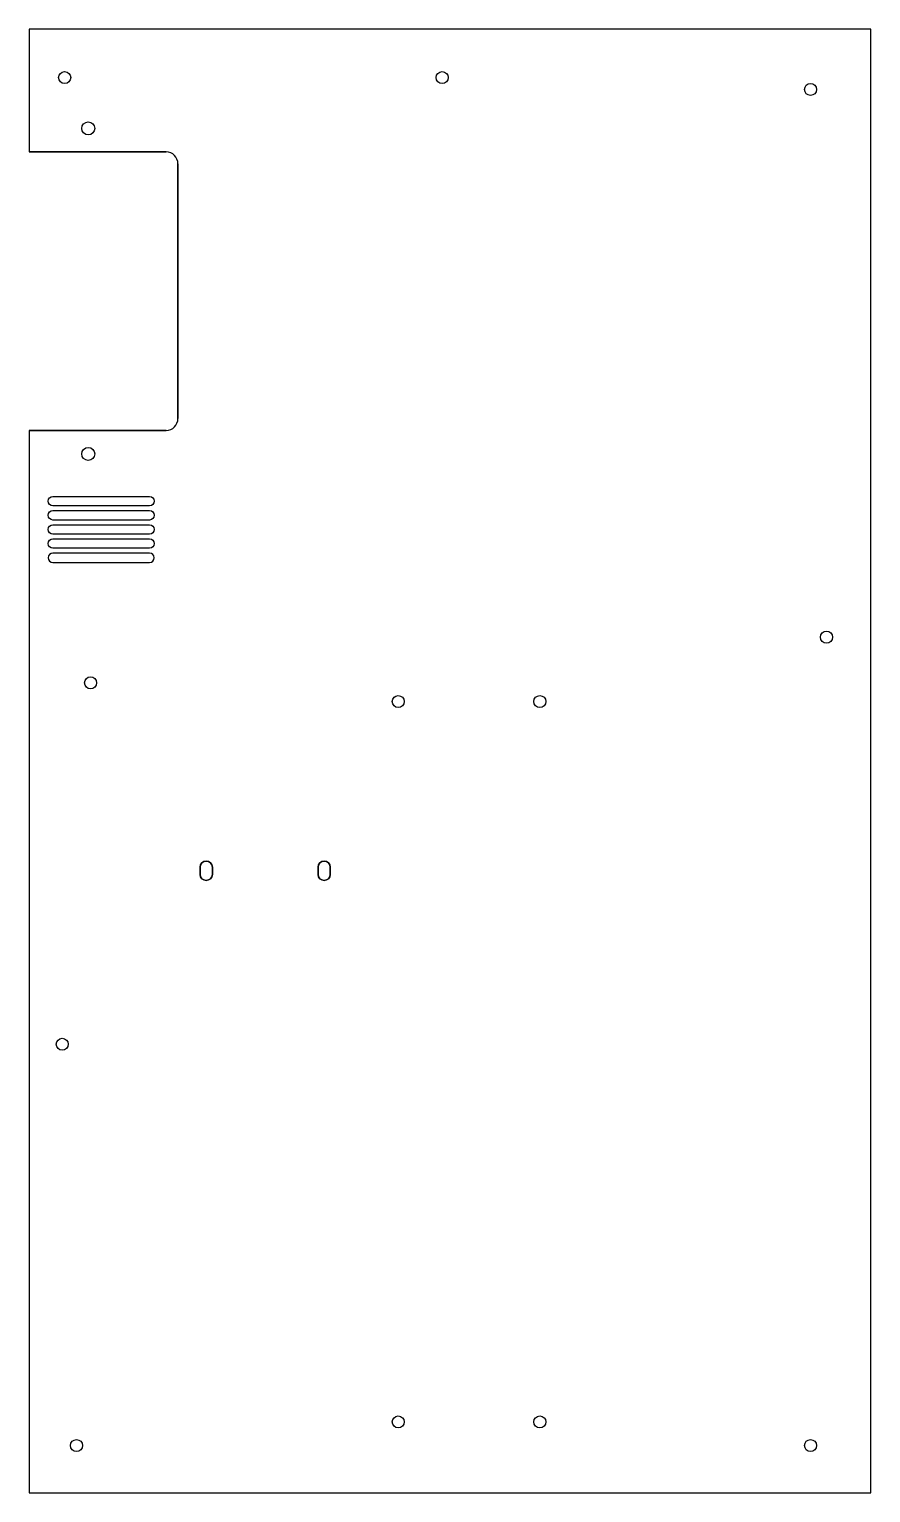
# Model space of a CAD drawing. Header units: millimetres. Extents: x -174 to 183, y -317 to 303.
import ezdxf

# ---------------------------------------------------------------- set-up
doc = ezdxf.new("R2010")
doc.units = ezdxf.units.MM
doc.layers.get('0').update_dxf_attribs({"linetype": 'CONTINUOUS'})

msp = doc.modelspace()

# ---------------------------------------------------------------- linework, layer by layer
for p, q in [((182.5, 303.4), (-174.15, 303.4)), ((-174.15, 303.4), (-174.15, 251.4)), ((182.5, 303.4), (-174.15, 303.4)), ((-174.15, 303.4), (-174.15, 251.4)), ((182.5, -316.9), (182.5, 303.4)), ((182.5, -316.9), (182.5, 303.4)), ((-174.15, 251.4), (-116.15, 251.4)), ((-116.15, 251.4), (-174.15, 251.4)), ((-111.15, 246.4), (-111.15, 138.4)), ((-111.15, 138.4), (-111.15, 246.4)), ((-116.15, 133.4), (-174.15, 133.4)), ((-174.15, 133.4), (-174.15, -316.9)), ((-174.15, 133.4), (-174.15, -316.9)), ((-174.15, 133.4), (-116.15, 133.4)), ((-174.15, -316.9), (182.5, -316.9)), ((-174.15, -316.9), (182.5, -316.9))]:
    msp.add_line(p, q)
for points in [[(-123.15, 105.4, -1), (-123.15, 101.4), (-164.15, 101.4, -1), (-164.15, 105.4)], [(-123.15, 105.4, -1), (-123.15, 101.4), (-164.15, 101.4, -1), (-164.15, 105.4)], [(-123.15, 99.4, -1), (-123.15, 95.4), (-164.15, 95.4, -1), (-164.15, 99.4)], [(-123.15, 99.4, -1), (-123.15, 95.4), (-164.15, 95.4, -1), (-164.15, 99.4)], [(-164.15, 89.4, -1), (-164.15, 93.4), (-123.15, 93.4, -1), (-123.15, 89.4)], [(-123.15, 93.4, -1), (-123.15, 89.4), (-164.15, 89.4, -1), (-164.15, 93.4)], [(-123.15, 87.4, -1), (-123.15, 83.4), (-164.15, 83.4, -1), (-164.15, 87.4)], [(-123.15, 87.4, -1), (-123.15, 83.4), (-164.15, 83.4, -1), (-164.15, 87.4)], [(-164.15, 77.4), (-123.15, 77.4, 1), (-123.15, 81.4), (-164.15, 81.4, 1)], [(-123.15, 81.4), (-164.15, 81.4, 1), (-164.15, 77.4), (-123.15, 77.4, 1)], [(-96.55, -54.79), (-96.55, -51.79, 1), (-101.75, -51.79), (-101.75, -54.79, 1)], [(-101.75, -54.79), (-101.75, -51.79, -1), (-96.55, -51.79), (-96.55, -54.79, -1)], [(-46.55, -54.79), (-46.55, -51.79, 1), (-51.75, -51.79), (-51.75, -54.79, 1)], [(-51.75, -54.79), (-51.75, -51.79, -1), (-46.55, -51.79), (-46.55, -54.79, -1)]]:
    msp.add_lwpolyline(points, format="xyb", close=True)
for centre, radius in [((-159.15, 282.9), 2.55), ((-159.15, 282.9), 2.55), ((0.85, 282.9), 2.55), ((0.85, 282.9), 2.55), ((157, 277.9), 2.55), ((157, 277.9), 2.55), ((-149.15, 261.4), 2.75), ((-149.15, 261.4), 2.75), ((-149.15, 123.4), 2.75), ((-149.15, 123.4), 2.75), ((163.75, 45.75), 2.55), ((163.75, 45.75), 2.55), ((-148.15, 26.4), 2.55), ((-148.15, 26.4), 2.55), ((-17.75, 18.45), 2.55), ((-17.75, 18.45), 2.55), ((42.25, 18.45), 2.55), ((42.25, 18.45), 2.55), ((-160.15, -126.82), 2.55), ((-160.15, -126.82), 2.55), ((-17.75, -286.9), 2.55), ((-17.75, -286.9), 2.55), ((42.25, -286.9), 2.55), ((42.25, -286.9), 2.55), ((-154.15, -296.9), 2.55), ((-154.15, -296.9), 2.55), ((157, -296.9), 2.55), ((157, -296.9), 2.55)]:
    msp.add_circle(centre, radius)
for centre, start, end in [((-116.15, 246.4), 0, 90), ((-116.15, 246.4), 0, 90), ((-116.15, 138.4), -90, 0), ((-116.15, 138.4), -90, 0)]:
    msp.add_arc(centre, 5, start, end)

doc.saveas('drawing.dxf')
